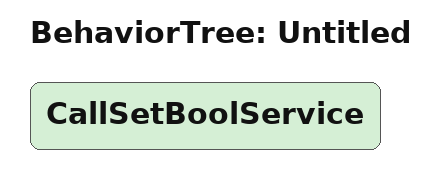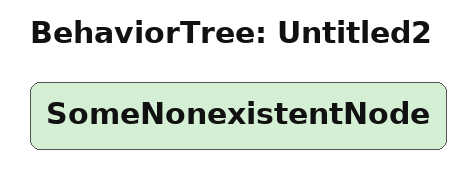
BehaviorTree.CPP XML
<?xml version="1.0" encoding="UTF-8"?>
<root BTCPP_format="4">
  <BehaviorTree ID="Untitled">
    <!-- not in model -->
    <CallSetBoolService/>
  </BehaviorTree>
  <BehaviorTree ID="Untitled2">
    <!-- in model but not in manifest -->
    <SomeNonexistentNode/>
  </BehaviorTree>

</root>
